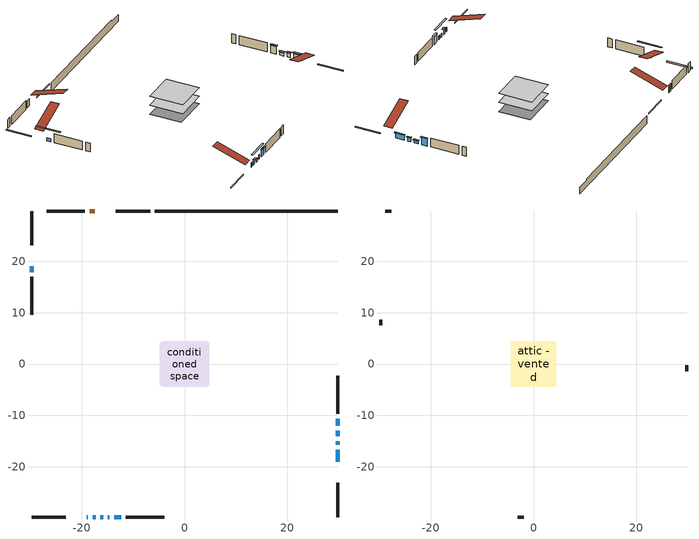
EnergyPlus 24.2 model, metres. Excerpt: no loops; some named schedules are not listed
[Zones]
conditioned space
 floor adiabatic (AdiabaticFloorConstruction): -4.4,-4.4 -4.4,4.4 4.4,4.4 4.4,-4.4 z0.94
 floor foundation (Slab1 construction): -4.78,-4.1 -4.78,4.1 4.78,4.1 4.78,-4.1 z-1.35
 wall outside (RimJoist1 construction): -6.7,29.77 -13.36,29.77 / -29.77,-29.77 -23.11,-29.77 / -29.77,29.77 -29.77,23.11 / 29.77,-29.77 29.77,-23.11 z0.94:1.24
 wall outside (AdiabaticWallConstruction 1): -17.48,29.77 -18.45,29.77 z0.94:2.97
 wall outside (AdiabaticWallConstruction): -18.99,-29.77 -18.78,-29.77 / -14.9,-29.77 -14.64,-29.77 z0.94:2.16; -17.86,-29.77 -17.31,-29.77 z0.94:2.31; -29.77,18.99 -29.77,17.89 z0.94:1.79; -16.38,-29.77 -15.83,-29.77 z0.94:1.8; 29.77,-18.99 29.77,-16.67 z0.94:2.34; 29.77,-15.75 29.77,-15.01 z0.94:2.04; 29.77,-14.08 29.77,-12.98 z0.94:1.73; 29.77,-12.06 29.77,-10.65 / -13.72,-29.77 -12.31,-29.77 z0.94:2.97
 wall outside (Wall1 construction): -19.37,29.77 -26.79,29.77 / -11.38,-29.77 -3.97,-29.77 / -29.77,16.96 -29.77,9.54 / 29.77,-9.73 29.77,-2.31 z0.94:3.38
 wall foundation (FoundationWall1 construction): -5.77,29.77,-1.35 -5.77,29.77,0.94 26.22,29.77,0.94 26.22,29.77,0.54 29.77,29.77,0.54 29.77,29.77,-1.35
 window (WindowConstruction 6): -18.99,-29.77 -18.78,-29.77 z0.94:2.16
 window (WindowConstruction 5): -17.86,-29.77 -17.31,-29.77 z0.94:2.31
 window (WindowConstruction 8): -29.77,18.99 -29.77,17.89 z0.94:1.79
 window (WindowConstruction 9): -16.38,-29.77 -15.83,-29.77 z0.94:1.79
 window (WindowConstruction 7): -14.9,-29.77 -14.64,-29.77 z0.94:2.16
 window (WindowConstruction): 29.77,-18.99 29.77,-16.67 z0.94:2.34
 window (WindowConstruction 1): 29.77,-15.74 29.77,-15.01 z0.94:2.04
 window (WindowConstruction 2): 29.77,-14.08 29.77,-12.99 z0.94:1.73
 window (WindowConstruction 3): 29.77,-12.06 29.77,-10.66 z0.94:2.97
 window (WindowConstruction 4): -13.72,-29.77 -12.31,-29.77 z0.94:2.97
 door (Door): -17.48,29.77 -18.45,29.77 z0.94:2.97
 ceiling adiabatic (AdiabaticFloorConstruction): 4.4,-4.4 4.4,4.4 -4.4,4.4 -4.4,-4.4 z0.94
attic - vented
 floor to conditioned space (Floor1 construction Reversed): -4.4,-4.4 -4.4,4.4 4.4,4.4 4.4,-4.4 z3.38
 wall outside (Wall2 construction): -27.72,29.77 -28.84,29.77 / -3.04,-29.77 -1.92,-29.77 / -29.77,8.62 -29.77,7.49 / 29.77,-1.38 29.77,-0.26 z0.94:3.38
 roof outside (Roof1 construction): -16.55,29.77,3.38 -16.55,21.19,6.24 -14.29,21.19,6.24 -14.29,29.77,3.38; -19.92,-29.77,3.38 -19.92,-21.19,6.24 -22.18,-21.19,6.24 -22.18,-29.77,3.38; -29.77,19.92,3.38 -21.19,19.92,6.24 -21.19,22.18,6.24 -29.77,22.18,3.38; 29.77,-19.92,3.38 21.19,-19.92,6.24 21.19,-22.18,6.24 29.77,-22.18,3.38
shading: -17.11,-29.77 -18.06,-29.77 -18.06,-30.18 -17.11,-30.18 z2.51; -29.77,15.25 -29.77,21.63 -30.18,21.63 -30.18,15.25 z4.43; -13.19,-29.77 -19.02,-29.77 -19.02,-30.18 -13.19,-30.18 z4.43; 29.77,-16.47 29.77,-19.19 30.18,-19.19 30.18,-16.47 z2.54; 29.77,-14.81 29.77,-15.95 30.18,-15.95 30.18,-14.81 z2.24; 29.77,-12.79 29.77,-14.28 30.18,-14.28 30.18,-12.79 z1.93; 29.77,-10.45 29.77,-12.26 30.18,-12.26 30.18,-10.45 z3.17; -12.11,-29.77 -13.92,-29.77 -13.92,-30.18 -12.11,-30.18 z3.17
[Building]
Building 1: Terrain=Suburbs
[Site:Location]
Mont Joli AP_QC: Latitude {deg}=48.61; Longitude {deg}=-68.21; Time Zone {hr}=-5; Elevation {m}=52; Keep Site Location Information=Yes
[Site:GroundTemperature:Shallow]
-0.843868, -3.04892, -3.2255, -2.1791, 2.02165, 6.20283, 9.82768, 12.1239, 12.319, 10.4514, 6.91898, 2.86606
[Site:WaterMainsTemperature]
Calculation Method=Schedule; Temperature Schedule=mains temperature schedule
[Material] Roughness=Rough; Thermal Absorptance=0.9
Name | Thickness {m} | Conductivity {W/m-K} | Density {kg/m3} | Specific Heat {J/kg-K} | Solar Absorptance | Visible Absorptance
asphalt or fiberglass shingles | 0.00635 | 0.162714 | 1121.4 | 1465.45 | 0.4 | 0.4
ceiling loosefill ins | 0.254 | 0.0480833 | 16.02 | 1046.75 | 0.7 | 0.7
ceiling stud and cavity | 0.1397 | 0.117363 | 65.682 | 1177.47 | 0.7 | 0.7
concrete 4.0 in. | 0.1016 | 1.803125 | 2242.8 | 837.4 | 0.7 | 0.7
concrete 8.0 in. | 0.2032 | 1.803125 | 2242.8 | 837.4 | 0.7 | 0.7
door material | 0.04445 | 0.0451087 | 512.64 | 1214.23 | 0.7 | 0.7
exterior vertical ins | 0.0477883 | 0.029427 | 32.04 | 1214.23 | 0.7 | 0.7
floor covering | 0.0127 | 0.0433444 | 54.468 | 1339.84 | 0.6 | 0.6
floor rigid ins; wall rigid ins 1 | 0.512978 | 0.029427 | 32.04 | 1214.23 | 0.7 | 0.7
floor stud and cavity | 0.1397 | 1.75129 | 37.0049 | 1207.88 | 0.7 | 0.7
furniture material conditioned space 1 | 0.1524 | 0.115458 | 640.8 | 1214.23 | 0.6 | 0.6
gypsum board | 0.0127 | 0.160291 | 801 | 837.4 | 0.6 | 0.6
gypsum board 1 | 0.0127 | 0.160291 | 801 | 837.4 | 0.7 | 0.7
osb sheathing 0.5 in. | 0.0127 | 0.115458 | 512.64 | 1214.23 | 0.7 | 0.7
osb sheathing 0.75 in. | 0.01905 | 0.115458 | 512.64 | 1214.23 | 0.7 | 0.7
osb sheathing 2.0 in. | 0.0508 | 0.115458 | 512.64 | 1214.23 | 0.7 | 0.7
rim joist rigid ins; wall rigid ins | 0.051816 | 0.029427 | 32.04 | 1214.23 | 0.7 | 0.7
rim joist stud and cavity | 0.0508 | 0.0444818 | 125.044 | 1163.47 | 0.6 | 0.6
slab rigid ins | 0.0309699 | 0.029427 | 32.04 | 1214.23 | 0.7 | 0.7
wall stud and cavity | 0.1397 | 0.157419 | 139.0536 | 1170.24 | 0.7 | 0.7
wall stud and cavity 1 | 0.0889 | 6.9971 | 50.32683 | 1063.81 | 0.6 | 0.6
wall stud and cavity 2 | 0.0889 | 0.380278 | 52.3479 | 1209.89 | 0.7 | 0.7
wall stud and cavity 3 | 0.0889 | 0.391764 | 83.0341 | 1211.67 | 0.7 | 0.7
wood siding | 0.0254 | 0.102417 | 544.68 | 1172.36 | 0.4 | 0.4
wood siding 1 | 0.00254 | 0.102417 | 544.68 | 1172.36 | 0.4 | 0.4
wood siding 2; wood siding 3; wood siding 4 | 0.0254 | 0.102417 | 544.68 | 1172.36 | 0.7 | 0.7
[WindowMaterial:SimpleGlazingSystem]
Name | U-Factor {W/m2-K} | Solar Heat Gain Coefficient
WindowMaterial | 1.73009 | 0.4
WindowMaterial 1 | 1.84932 | 0.36
WindowMaterial 2 | 1.97367 | 0.32
WindowMaterial 3 | 3.1564 | 0.45
WindowMaterial 4 | 4.7593 | 0.41
WindowMaterial 5 | 6.93965 | 0.69
WindowMaterial 6 | 7.14236 | 0.61
WindowMaterial 7 | 1.96118 | 0.32
[Construction]
AdiabaticFloorConstruction: floor stud and cavity, floor rigid ins, osb sheathing 0.75 in., floor covering
AdiabaticWallConstruction: wood siding 3, wall rigid ins 1, wall stud and cavity 2, gypsum board
AdiabaticWallConstruction 1: wood siding 4, wall rigid ins 1, wall stud and cavity 2, gypsum board
Door: door material
Floor1 construction Reversed: gypsum board, ceiling stud and cavity, ceiling loosefill ins
FoundationWall1 construction: concrete 8.0 in., gypsum board 1
furniture construction conditioned space 1: furniture material conditioned space 1
PartitionWallConstruction: gypsum board, wall stud and cavity 3, gypsum board
RimJoist1 construction: wood siding 2, rim joist rigid ins, osb sheathing 2.0 in., rim joist stud and cavity
Roof1 construction: asphalt or fiberglass shingles
Slab1 construction: slab rigid ins, concrete 4.0 in.
Wall1 construction: wood siding, wall rigid ins, osb sheathing 0.5 in., wall stud and cavity, gypsum board
Wall2 construction: wood siding 1, wall stud and cavity 1
WindowConstruction: WindowMaterial
WindowConstruction 1: WindowMaterial 1
WindowConstruction 2: WindowMaterial 2
WindowConstruction 3; WindowConstruction 4: WindowMaterial 3
WindowConstruction 5: WindowMaterial 4
WindowConstruction 6: WindowMaterial 5
WindowConstruction 7: WindowMaterial 6
WindowConstruction 8; WindowConstruction 9: WindowMaterial 7
[Zone] Multiplier=1; Part of Total Floor Area=Yes
Name | Volume {m3}
attic - vented | 36.0211
conditioned space | 386.7
[Space]
Name | Zone | Volume {m3}
attic - vented 1 | attic - vented | 36.0211
conditioned space 1 | conditioned space | 386.7
[ZoneInfiltration:EffectiveLeakageArea]
infil attic - vented 1: Zone or Space=attic - vented 1; Schedule=Always On Discrete; Effective Air Leakage Area {cm2}=2698.78; Stack Coefficient=0.00036843; Wind Coefficient=1.29687e-05
[ZoneMixing]
whole house fan mix: Zone or Space=attic - vented; Schedule=Always On Continuous; Design Flow Rate Calculation Method=Flow/Zone; Design Flow Rate {m3/s}=0; Source Zone or Space=conditioned space
[SurfaceProperty:ExposedFoundationPerimeter]
Slab1: Exposed Perimeter Calculation Method=TotalExposedPerimeter; Total Exposed Perimeter {m}=35.541
[InternalMass] Zone or ZoneList=conditioned space; Space or SpaceList=conditioned space 1
Name | Construction | Surface Area {m2}
furniture mass conditioned space 1 | furniture construction conditioned space 1 | 62.4401
partition wall mass | PartitionWallConstruction | 156.1
[Lights]
interior lighting: Zone or ZoneList or Space or SpaceList=conditioned space 1; Schedule=interior lighting schedule; Design Level Calculation Method=LightingLevel; Lighting Level {W}=343.2; Return Air Fraction=0; Fraction Radiant=0.6; Fraction Visible=0.2; Fraction Replaceable=1
[People]
occupants: Zone or ZoneList or Space or SpaceList=conditioned space 1; Number of People Schedule=occupants schedule; Number of People Calculation Method=People; Number of People=3; Fraction Radiant=0.314171; Sensible Heat Fraction=0.56303; Activity Level Schedule=occupants activity schedule; Carbon Dioxide Generation Rate {m3/s-W}=0; Enable ASHRAE 55 Comfort Warnings=No; Mean Radiant Temperature Calculation Type=EnclosureAveraged
[ElectricEquipment] Zone or ZoneList or Space or SpaceList=conditioned space 1; Design Level Calculation Method=EquipmentLevel
Name | Schedule | Design Level {W} | Fraction Latent | Fraction Radiant | Fraction Lost
clothes dryer | clothes dryer schedule | 140.772 | 0.015 | 0.081 | 0.85
clothes washer | clothes washer schedule | 32.1985 | 0.03 | 0.162 | 0.7
cooking range | cooking range schedule | 215.147 | 0.08 | 0.432 | 0.2
dishwasher | dishwasher schedule | 66.8632 | 0.3 | 0.18 | 0.4
fridge | fridge schedule | 72.9452 | 0 | 0.6 | 0
mech vent house fan | mech vent house fan schedule | 19.9167 | 0 | 0 | 0.5
mech vent house fan cfis | mech vent house fan cfis schedule | 0 | 0 | 0 | 0
misc plug loads | misc plug loads schedule | 494.7 | 0.045 | 0.513 | 0.1
whole house fan | Always On Discrete | 0 | 0 | 0 | 1
[OtherEquipment] Zone or ZoneList or Space or SpaceList=conditioned space 1; Design Level Calculation Method=EquipmentLevel
Name | Fuel Type | Schedule | Design Level {W} | Fraction Latent | Fraction Radiant | Fraction Lost
clothes dryer 1 | Electricity | clothes dryer schedule | 0 | 0.015 | 0.081 | 0.85
cooking range 1 | Electricity | cooking range schedule | 0 | 0.08 | 0.432 | 0.2
general water use latent | None | general water use schedule | 62.594 | 1 | 0 | 0
general water use sensible | None | general water use schedule | -61.6891 | 0 | 0.6 | 0
mech vent house fan latent load | None | Always On Discrete | 0 | 1 | 0 | 0
mech vent house fan sensible load | None | Always On Discrete | 0 | 0 | 0 | 0
water heater energy adjustment1 | Electricity | Always On Discrete | 0.01 | 0 | 0 | 1
[ZoneInfiltration:DesignFlowRate] Zone or ZoneList or Space or SpaceList=conditioned space 1; Schedule=Always On Discrete; Design Flow Rate Calculation Method=Flow/Zone; Design Flow Rate {m3/s}=0
infil flow; natural vent flow; whole house fan flow
[ZoneControl:Thermostat]
conditioned space Thermostat: Zone or ZoneList=conditioned space; Control Type Schedule=conditioned space Thermostat Schedule; Control 1=conditioned space temperature setpoint; Temperature Difference Between Cutout And Setpoint {deltaC}=0
[ZoneHVAC:Baseboard:Convective:Electric]
electric baseboard: Availability Schedule=Always On Discrete; Heating Design Capacity {W}=6124.31; Efficiency=1
[Zone equipment]
conditioned space: electric baseboard
[Foundation:Kiva]
Foundation Kiva 1: Initial Indoor Air Temperature {C}=18; Wall Height Above Grade {m}=0.940003; Wall Depth Below Slab {m}=0.2032; Custom Block Material Name 1=exterior vertical ins; Custom Block Depth 1 {m}=2.28999; Custom Block X Position 1 {m}=0.2159; Custom Block Z Position 1 {m}=0
[Foundation:Kiva:Settings]
Soil Conductivity {W/m-K}=0.849921; Soil Density {kg/m3}=1842.3; Soil Specific Heat {J/kg-K}=418.7; Ground Solar Absorptivity=0.9; Ground Thermal Absorptivity=0.9; Ground Surface Roughness {m}=0.03; Far-Field Width {m}=40; Deep-Ground Boundary Condition=ZeroFlux; Deep-Ground Depth {m}=40; Minimum Cell Dimension {m}=0.2; Maximum Cell Growth Coefficient=3; Simulation Timestep=Timestep
[Exterior:Lights]
exterior lighting: Schedule=exterior lighting schedule; Design Level {W}=75.6
[EnergyManagementSystem:GlobalVariable]
infil_program_Qfan
infil_program_Qinf
natural_vent_program_Qnv
natural_vent_program_Qwhf
[EnergyManagementSystem:Sensor]
Name | Output:Variable or Output:Meter Index Key | Output:Variable or Output:Meter
airflow_gain | infil flow | Infiltration Sensible Heat Gain Energy
airflow_gain_1 | natural vent flow | Infiltration Sensible Heat Gain Energy
airflow_gain_2 | whole house fan flow | Infiltration Sensible Heat Gain Energy
airflow_loss | infil flow | Infiltration Sensible Heat Loss Energy
airflow_loss_1 | natural vent flow | Infiltration Sensible Heat Loss Energy
airflow_loss_2 | whole house fan flow | Infiltration Sensible Heat Loss Energy
clg_load_cond |  | Cooling:EnergyTransfer:Zone:CONDITIONED SPACE
clg_sp_s; clg_sp_s_1 | cooling setpoint | Schedule Value
clothes_dryer_exhaust_0_sch_s | clothes dryer exhaust 0 schedule | Schedule Value
conditioned_space_clg_unmet_s | conditioned space | Zone Cooling Setpoint Not Met Time
conditioned_space_htg_unmet_s | conditioned space | Zone Heating Setpoint Not Met Time
cool_season | cooling season schedule | Schedule Value
fridge_tin_s | conditioned space | Zone Mean Air Temperature
htg_load_cond |  | Heating:EnergyTransfer:Zone:CONDITIONED SPACE
htg_sp_s; htg_sp_s_1 | heating setpoint | Schedule Value
ig_ee_conv | clothes dryer | Electric Equipment Convective Heating Energy
ig_ee_conv_2 | cooking range | Electric Equipment Convective Heating Energy
ig_ee_conv_4 | fridge | Electric Equipment Convective Heating Energy
ig_ee_conv_5 | misc plug loads | Electric Equipment Convective Heating Energy
ig_ee_conv_6 | whole house fan | Electric Equipment Convective Heating Energy
ig_ee_rad | clothes dryer | Electric Equipment Radiant Heating Energy
ig_ee_rad_2 | cooking range | Electric Equipment Radiant Heating Energy
ig_ee_rad_4 | fridge | Electric Equipment Radiant Heating Energy
ig_ee_rad_5 | misc plug loads | Electric Equipment Radiant Heating Energy
ig_ee_rad_6 | whole house fan | Electric Equipment Radiant Heating Energy
ig_lgt_conv | interior lighting | Lights Convective Heating Energy
ig_lgt_rad | interior lighting | Lights Radiant Heating Energy
ig_lgt_vis | interior lighting | Lights Visible Radiation Heating Energy
ig_oe_conv | clothes dryer 1 | Other Equipment Convective Heating Energy
ig_oe_conv_1 | cooking range 1 | Other Equipment Convective Heating Energy
ig_oe_conv_2 | general water use latent | Other Equipment Convective Heating Energy
ig_oe_conv_3 | general water use sensible | Other Equipment Convective Heating Energy
ig_oe_conv_4 | water heater energy adjustment1 | Other Equipment Convective Heating Energy
ig_oe_rad | clothes dryer 1 | Other Equipment Radiant Heating Energy
ig_oe_rad_1 | cooking range 1 | Other Equipment Radiant Heating Energy
ig_oe_rad_2 | general water use latent | Other Equipment Radiant Heating Energy
ig_oe_rad_3 | general water use sensible | Other Equipment Radiant Heating Energy
ig_oe_rad_4 | water heater energy adjustment1 | Other Equipment Radiant Heating Energy
ig_ppl_conv | occupants | People Convective Heating Energy
ig_ppl_rad | occupants | People Radiant Heating Energy
im_conv | furniture mass conditioned space 1 | Surface Inside Face Convection Heat Gain Energy
im_conv_1 | partition wall mass | Surface Inside Face Convection Heat Gain Energy
im_ig | furniture mass conditioned space 1 | Surface Inside Face Internal Gains Radiation Heat Gain Energy
im_ig_1 | partition wall mass | Surface Inside Face Internal Gains Radiation Heat Gain Energy
im_lgt | furniture mass conditioned space 1 | Surface Inside Face Lights Radiation Heat Gain Energy
im_lgt_1 | partition wall mass | Surface Inside Face Lights Radiation Heat Gain Energy
im_sol | furniture mass conditioned space 1 | Surface Inside Face Solar Radiation Heat Gain Energy
im_sol_1 | partition wall mass | Surface Inside Face Solar Radiation Heat Gain Energy
im_surf | furniture mass conditioned space 1 | Surface Inside Face Net Surface Thermal Radiation Heat Gain Energy
im_surf_1 | partition wall mass | Surface Inside Face Net Surface Thermal Radiation Heat Gain Energy
mv_conv | mech vent house fan | Electric Equipment Convective Heating Energy
mv_conv_1 | mech vent house fan cfis | Electric Equipment Convective Heating Energy
mv_conv_2 | mech vent house fan latent load | Other Equipment Convective Heating Energy
mv_conv_3 | mech vent house fan sensible load | Other Equipment Convective Heating Energy
mv_rad | mech vent house fan | Electric Equipment Radiant Heating Energy
mv_rad_1 | mech vent house fan cfis | Electric Equipment Radiant Heating Energy
mv_rad_2 | mech vent house fan latent load | Other Equipment Radiant Heating Energy
mv_rad_3 | mech vent house fan sensible load | Other Equipment Radiant Heating Energy
natural_vent_s | natural vent schedule | Schedule Value
out_pb_s |  | Site Outdoor Air Barometric Pressure
out_wt_s |  | Site Outdoor Air Humidity Ratio
site_vw_s |  | Site Wind Speed
ss_back_out | Window1 | Surface Window Shortwave from Zone Back Out Window Heat Transfer Rate
ss_back_out_1 | Window10 | Surface Window Shortwave from Zone Back Out Window Heat Transfer Rate
ss_back_out_2 | Window11 | Surface Window Shortwave from Zone Back Out Window Heat Transfer Rate
ss_back_out_3 | Window13 | Surface Window Shortwave from Zone Back Out Window Heat Transfer Rate
ss_back_out_4 | Window2 | Surface Window Shortwave from Zone Back Out Window Heat Transfer Rate
ss_back_out_5 | Window3 | Surface Window Shortwave from Zone Back Out Window Heat Transfer Rate
ss_back_out_6 | Window5 | Surface Window Shortwave from Zone Back Out Window Heat Transfer Rate
ss_back_out_7 | Window6 | Surface Window Shortwave from Zone Back Out Window Heat Transfer Rate
ss_back_out_8 | Window8 | Surface Window Shortwave from Zone Back Out Window Heat Transfer Rate
ss_back_out_9 | Window9 | Surface Window Shortwave from Zone Back Out Window Heat Transfer Rate
ss_conv | Door1 | Surface Inside Face Convection Heat Gain Energy
ss_conv_1 | Window1 | Surface Inside Face Convection Heat Gain Energy
ss_conv_10 | Window9 | Surface Inside Face Convection Heat Gain Energy
ss_conv_2 | Window10 | Surface Inside Face Convection Heat Gain Energy
ss_conv_3 | Window11 | Surface Inside Face Convection Heat Gain Energy
ss_conv_4 | Window13 | Surface Inside Face Convection Heat Gain Energy
ss_conv_5 | Window2 | Surface Inside Face Convection Heat Gain Energy
ss_conv_6 | Window3 | Surface Inside Face Convection Heat Gain Energy
ss_conv_7 | Window5 | Surface Inside Face Convection Heat Gain Energy
ss_conv_8 | Window6 | Surface Inside Face Convection Heat Gain Energy
ss_conv_9 | Window8 | Surface Inside Face Convection Heat Gain Energy
ss_ig | Door1 | Surface Inside Face Internal Gains Radiation Heat Gain Energy
ss_ig_1 | Window1 | Surface Inside Face Internal Gains Radiation Heat Gain Energy
ss_ig_10 | Window9 | Surface Inside Face Internal Gains Radiation Heat Gain Energy
ss_ig_2 | Window10 | Surface Inside Face Internal Gains Radiation Heat Gain Energy
ss_ig_3 | Window11 | Surface Inside Face Internal Gains Radiation Heat Gain Energy
ss_ig_4 | Window13 | Surface Inside Face Internal Gains Radiation Heat Gain Energy
ss_ig_5 | Window2 | Surface Inside Face Internal Gains Radiation Heat Gain Energy
ss_ig_6 | Window3 | Surface Inside Face Internal Gains Radiation Heat Gain Energy
ss_ig_7 | Window5 | Surface Inside Face Internal Gains Radiation Heat Gain Energy
ss_ig_8 | Window6 | Surface Inside Face Internal Gains Radiation Heat Gain Energy
ss_ig_9 | Window8 | Surface Inside Face Internal Gains Radiation Heat Gain Energy
ss_lgt | Door1 | Surface Inside Face Lights Radiation Heat Gain Energy
ss_sol | Door1 | Surface Inside Face Solar Radiation Heat Gain Energy
ss_surf | Door1 | Surface Inside Face Net Surface Thermal Radiation Heat Gain Energy
ss_surf_1 | Window1 | Surface Inside Face Net Surface Thermal Radiation Heat Gain Energy
ss_surf_10 | Window9 | Surface Inside Face Net Surface Thermal Radiation Heat Gain Energy
ss_surf_2 | Window10 | Surface Inside Face Net Surface Thermal Radiation Heat Gain Energy
ss_surf_3 | Window11 | Surface Inside Face Net Surface Thermal Radiation Heat Gain Energy
ss_surf_4 | Window13 | Surface Inside Face Net Surface Thermal Radiation Heat Gain Energy
ss_surf_5 | Window2 | Surface Inside Face Net Surface Thermal Radiation Heat Gain Energy
ss_surf_6 | Window3 | Surface Inside Face Net Surface Thermal Radiation Heat Gain Energy
ss_surf_7 | Window5 | Surface Inside Face Net Surface Thermal Radiation Heat Gain Energy
ss_surf_8 | Window6 | Surface Inside Face Net Surface Thermal Radiation Heat Gain Energy
ss_surf_9 | Window8 | Surface Inside Face Net Surface Thermal Radiation Heat Gain Energy
ss_trans_in | Window1 | Surface Window Transmitted Solar Radiation Rate
ss_trans_in_1 | Window10 | Surface Window Transmitted Solar Radiation Rate
ss_trans_in_2 | Window11 | Surface Window Transmitted Solar Radiation Rate
ss_trans_in_3 | Window13 | Surface Window Transmitted Solar Radiation Rate
ss_trans_in_4 | Window2 | Surface Window Transmitted Solar Radiation Rate
ss_trans_in_5 | Window3 | Surface Window Transmitted Solar Radiation Rate
ss_trans_in_6 | Window5 | Surface Window Transmitted Solar Radiation Rate
ss_trans_in_7 | Window6 | Surface Window Transmitted Solar Radiation Rate
ss_trans_in_8 | Window8 | Surface Window Transmitted Solar Radiation Rate
ss_trans_in_9 | Window9 | Surface Window Transmitted Solar Radiation Rate
ss_trans_out | Window1 | Surface Inside Face Initial Transmitted Diffuse Transmitted Out Window Solar Radiation Rate
ss_trans_out_1 | Window10 | Surface Inside Face Initial Transmitted Diffuse Transmitted Out Window Solar Radiation Rate
ss_trans_out_2 | Window11 | Surface Inside Face Initial Transmitted Diffuse Transmitted Out Window Solar Radiation Rate
ss_trans_out_3 | Window13 | Surface Inside Face Initial Transmitted Diffuse Transmitted Out Window Solar Radiation Rate
ss_trans_out_4 | Window2 | Surface Inside Face Initial Transmitted Diffuse Transmitted Out Window Solar Radiation Rate
ss_trans_out_5 | Window3 | Surface Inside Face Initial Transmitted Diffuse Transmitted Out Window Solar Radiation Rate
ss_trans_out_6 | Window5 | Surface Inside Face Initial Transmitted Diffuse Transmitted Out Window Solar Radiation Rate
ss_trans_out_7 | Window6 | Surface Inside Face Initial Transmitted Diffuse Transmitted Out Window Solar Radiation Rate
ss_trans_out_8 | Window8 | Surface Inside Face Initial Transmitted Diffuse Transmitted Out Window Solar Radiation Rate
ss_trans_out_9 | Window9 | Surface Inside Face Initial Transmitted Diffuse Transmitted Out Window Solar Radiation Rate
s_conv | Floor1 | Surface Inside Face Convection Heat Gain Energy
s_conv_1 | FoundationWall1 | Surface Inside Face Convection Heat Gain Energy
s_conv_10 | Wall1:180 | Surface Inside Face Convection Heat Gain Energy
s_conv_11 | Wall1:270 | Surface Inside Face Convection Heat Gain Energy
s_conv_12 | Wall1:90 | Surface Inside Face Convection Heat Gain Energy
s_conv_2 | inferred conditioned ceiling | Surface Inside Face Convection Heat Gain Energy
s_conv_3 | inferred conditioned floor | Surface Inside Face Convection Heat Gain Energy
s_conv_4 | RimJoist1:0 | Surface Inside Face Convection Heat Gain Energy
s_conv_5 | RimJoist1:180 | Surface Inside Face Convection Heat Gain Energy
s_conv_6 | RimJoist1:270 | Surface Inside Face Convection Heat Gain Energy
s_conv_7 | RimJoist1:90 | Surface Inside Face Convection Heat Gain Energy
s_conv_8 | Slab1 | Surface Inside Face Convection Heat Gain Energy
s_conv_9 | Wall1:0 | Surface Inside Face Convection Heat Gain Energy
s_ig | Floor1 | Surface Inside Face Internal Gains Radiation Heat Gain Energy
s_ig_1 | FoundationWall1 | Surface Inside Face Internal Gains Radiation Heat Gain Energy
s_ig_10 | Wall1:180 | Surface Inside Face Internal Gains Radiation Heat Gain Energy
s_ig_11 | Wall1:270 | Surface Inside Face Internal Gains Radiation Heat Gain Energy
s_ig_12 | Wall1:90 | Surface Inside Face Internal Gains Radiation Heat Gain Energy
s_ig_2 | inferred conditioned ceiling | Surface Inside Face Internal Gains Radiation Heat Gain Energy
s_ig_3 | inferred conditioned floor | Surface Inside Face Internal Gains Radiation Heat Gain Energy
s_ig_4 | RimJoist1:0 | Surface Inside Face Internal Gains Radiation Heat Gain Energy
s_ig_5 | RimJoist1:180 | Surface Inside Face Internal Gains Radiation Heat Gain Energy
s_ig_6 | RimJoist1:270 | Surface Inside Face Internal Gains Radiation Heat Gain Energy
s_ig_7 | RimJoist1:90 | Surface Inside Face Internal Gains Radiation Heat Gain Energy
s_ig_8 | Slab1 | Surface Inside Face Internal Gains Radiation Heat Gain Energy
s_ig_9 | Wall1:0 | Surface Inside Face Internal Gains Radiation Heat Gain Energy
s_lgt | Floor1 | Surface Inside Face Lights Radiation Heat Gain Energy
s_lgt_1 | FoundationWall1 | Surface Inside Face Lights Radiation Heat Gain Energy
s_lgt_10 | Wall1:180 | Surface Inside Face Lights Radiation Heat Gain Energy
s_lgt_11 | Wall1:270 | Surface Inside Face Lights Radiation Heat Gain Energy
s_lgt_12 | Wall1:90 | Surface Inside Face Lights Radiation Heat Gain Energy
s_lgt_2 | inferred conditioned ceiling | Surface Inside Face Lights Radiation Heat Gain Energy
s_lgt_3 | inferred conditioned floor | Surface Inside Face Lights Radiation Heat Gain Energy
s_lgt_4 | RimJoist1:0 | Surface Inside Face Lights Radiation Heat Gain Energy
s_lgt_5 | RimJoist1:180 | Surface Inside Face Lights Radiation Heat Gain Energy
s_lgt_6 | RimJoist1:270 | Surface Inside Face Lights Radiation Heat Gain Energy
